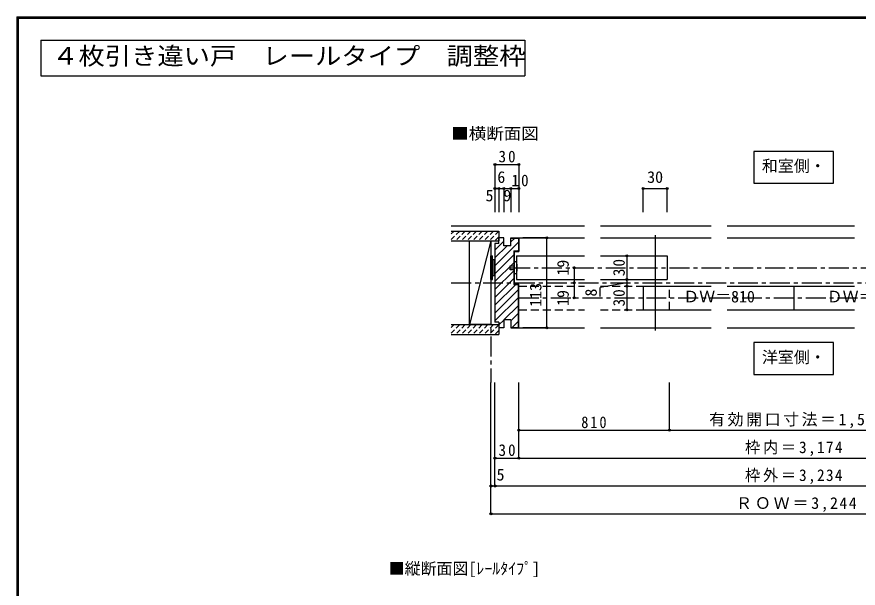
# Model space of a CAD drawing. Units: millimetres at full size, sheet at 1:5; some dimension numbers follow another scale. Extents: x -973 to 977, y -701 to 696.
# Drawn here: x -973 to 82, y -21 to 696 of the extents above; entities that cross this region are included whole.
import ezdxf
from ezdxf.enums import TextEntityAlignment as Align

# ---------------------------------------------------------------- set-up
doc = ezdxf.new("R2010")
doc.units = ezdxf.units.MM
doc.header["$LTSCALE"] = 5
doc.header["$PDMODE"] = 32
doc.header["$PDSIZE"] = 2.5
for name, pattern in [('CHAIN1', [8, 5, -1, 1, -1]), ('DASHED1', [1.8, 1.2, -0.6]), ('DASHED2', [3, 2, -1])]:
    doc.linetypes.add(name, pattern=pattern)
for name, color, linetype in [('0-0_補助線', 4, 'CHAIN1'), ('0-1_通り芯', 4, 'CHAIN1'), ('0-2_柱', 7, 'Continuous'), ('0-3_仕上', 2, 'Continuous'), ('0-4_枠', 3, 'Continuous'), ('0-6_扉', 6, 'Continuous'), ('0-7_金物', 7, 'Continuous'), ('0-A_文字', 7, 'Continuous'), ('0-B_寸法', 7, 'Continuous'), ('0-C_ﾊｯﾁ', 4, 'Continuous'), ('F-1_通り芯', 6, 'Continuous')]:
    doc.layers.add(name, color=color, linetype=linetype)
doc.styles.add('ＭＳ ゴシック', font='')
doc.styles.get('ＭＳ ゴシック').set_extended_font_data('MS Gothic')

msp = doc.modelspace()

# ---------------------------------------------------------------- linework, layer by layer
at = {"layer": '0-0_補助線'}
msp.add_line((-378.347, 414.494), (-378.347, 236.994), dxfattribs=at)
at = {"layer": '0-1_通り芯'}
for p, q in [((-354.347, 380.994), (357.667, 380.994)), ((-428.347, 361.994), (431.622, 361.994)), ((-343.347, 342.994), (346.667, 342.994))]:
    msp.add_line(p, q, dxfattribs=at)
at = {"layer": '0-2_柱'}
for p, q in [((-405.347, 414.494), (-378.347, 414.494)), ((-405.347, 309.494), (-405.347, 414.494)), ((-378.347, 414.494), (-405.347, 309.494)), ((-378.347, 414.494), (-378.347, 309.494)), ((-378.347, 309.494), (-405.347, 309.494))]:
    msp.add_line(p, q, dxfattribs=at)
at = {"layer": '0-3_仕上'}
for p, q in [((-428.347, 433.494), (-261.097, 433.494)), ((-241.097, 433.494), (-102.097, 433.494)), ((-82.097, 433.494), (77.901, 433.494)), ((-428.347, 426.994), (-368.347, 426.994)), ((-368.347, 426.994), (-368.347, 414.494)), ((-428.347, 414.494), (-368.347, 414.494)), ((-428.347, 309.494), (-368.347, 309.494)), ((-368.347, 309.494), (-368.347, 296.994)), ((-428.347, 296.994), (-368.347, 296.994))]:
    msp.add_line(p, q, dxfattribs=at)
at = {"layer": '0-4_枠'}
for p, q in [((-368.347, 411.494), (-368.347, 418.494)), ((-362.347, 418.494), (-368.347, 418.494)), ((-362.347, 408.494), (-362.347, 418.494)), ((-353.347, 408.494), (-353.347, 418.494)), ((-353.347, 418.494), (-343.347, 418.494)), ((-353.347, 417.994), (-343.847, 417.994)), ((-343.847, 417.994), (-343.847, 401.994)), ((-343.347, 418.494), (-343.347, 401.494)), ((-368.347, 411.494), (-373.347, 411.494)), ((-373.347, 411.494), (-373.347, 312.494)), ((-353.347, 408.494), (-362.347, 408.494)), ((-349.847, 401.994), (-343.847, 401.994)), ((-349.847, 401.994), (-349.847, 359.994)), ((-349.347, 401.494), (-343.347, 401.494)), ((-349.347, 401.494), (-349.347, 360.494)), ((-349.847, 359.994), (-343.847, 359.994)), ((-349.347, 360.494), (-343.347, 360.494)), ((-343.847, 305.994), (-343.847, 359.994)), ((-343.347, 305.494), (-343.347, 360.494)), ((-368.347, 312.494), (-373.347, 312.494)), ((-368.347, 312.494), (-368.347, 305.494)), ((-362.347, 315.494), (-362.347, 305.494)), ((-353.347, 315.494), (-362.347, 315.494)), ((-353.347, 315.494), (-353.347, 305.494)), ((-362.347, 305.494), (-368.347, 305.494)), ((-353.347, 305.994), (-343.847, 305.994)), ((-353.347, 305.494), (-343.347, 305.494))]:
    msp.add_line(p, q, dxfattribs=at)
at = {"layer": '0-4_枠', "color": 4}
for p, q in [((-349.347, 418.494), (-261.097, 418.494)), ((-241.097, 418.494), (-102.097, 418.494)), ((-82.097, 418.494), (77.901, 418.494)), ((-343.347, 305.494), (-261.097, 305.494)), ((-241.097, 305.494), (-102.097, 305.494)), ((-82.097, 305.494), (77.901, 305.494))]:
    msp.add_line(p, q, dxfattribs=at)
at = {"layer": '0-6_扉', "color": 3}
msp.add_line((-172.343, 421.994), (-172.343, 301.994), dxfattribs=at)
at = {"layer": '0-6_扉'}
for p, q in [((-346.347, 395.994), (-346.347, 365.994)), ((-346.347, 395.994), (-261.097, 395.994)), ((-241.097, 395.994), (-157.343, 395.994)), ((-157.343, 395.994), (-157.343, 365.994)), ((-346.347, 365.994), (-261.097, 365.994)), ((-241.097, 365.994), (-157.343, 365.994)), ((-187.343, 357.994), (-187.343, 327.994)), ((-187.343, 357.994), (-102.097, 357.994)), ((-82.097, 357.994), (1.66, 357.994)), ((1.66, 357.994), (1.66, 327.994)), ((1.66, 357.994), (77.901, 357.994)), ((-187.343, 327.994), (-102.097, 327.994)), ((-82.097, 327.994), (1.66, 327.994)), ((1.66, 327.994), (77.901, 327.994))]:
    msp.add_line(p, q, dxfattribs=at)
at = {"layer": '0-6_扉', "color": 2, "linetype": 'DASHED2'}
for p, q in [((-343.347, 327.994), (-343.347, 357.994)), ((-343.347, 357.994), (-261.097, 357.994)), ((-241.097, 357.994), (-154.343, 357.994)), ((-154.343, 327.994), (-154.343, 357.994)), ((-343.347, 327.994), (-261.097, 327.994)), ((-241.097, 327.994), (-154.343, 327.994))]:
    msp.add_line(p, q, dxfattribs=at)
at = {"layer": '0-7_金物'}
for p, q in [((-378.347, 396.062), (-376.347, 396.062)), ((-378.347, 366.062), (-378.347, 396.062)), ((-376.347, 366.062), (-376.347, 396.062)), ((-376.347, 391.062), (-374.347, 391.062)), ((-374.347, 371.062), (-374.347, 391.062)), ((-374.347, 390.062), (-373.34, 390.062)), ((-354.347, 378.494), (-354.347, 383.494)), ((-354.347, 383.494), (-349.347, 383.494)), ((-376.347, 371.062), (-374.347, 371.062)), ((-374.347, 372.062), (-373.34, 372.062)), ((-349.347, 378.494), (-354.347, 378.494)), ((-349.347, 373.494), (-346.347, 373.494)), ((-378.347, 366.062), (-376.347, 366.062))]:
    msp.add_line(p, q, dxfattribs=at)
msp.add_lwpolyline([(-346.347, 388.494), (-349.347, 388.494), (-349.347, 373.494)], dxfattribs=at)
msp.add_arc((-373.972, 380.994), 28.625, 344.81071, 15.18929, dxfattribs=at)
at = {"layer": '0-A_文字', "color": 3}
for p, q in [((-943.333, 666.667), (-943.333, 621.667)), ((-943.333, 666.667), (-335.714, 666.667)), ((-335.714, 666.667), (-335.714, 621.667)), ((-943.333, 621.667), (-335.714, 621.667))]:
    msp.add_line(p, q, dxfattribs=at)
at = {"layer": '0-A_文字'}
for p, q in [((-48.347, 526.994), (-48.347, 486.994)), ((51.653, 526.994), (-48.347, 526.994)), ((-48.347, 286.994), (-48.347, 246.994)), ((51.653, 286.994), (-48.347, 286.994)), ((51.653, 246.994), (51.653, 286.994)), ((-48.347, 246.994), (51.653, 246.994))]:
    msp.add_line(p, q, dxfattribs=at)
msp.add_lwpolyline([(-48.347, 486.994), (51.653, 486.994), (51.653, 526.994)], dxfattribs=at)
at = {"layer": '0-B_寸法', "color": 4}
for p, q in [((-373.347, 510.494), (-373.347, 450.494)), ((-373.347, 510.494), (-343.347, 510.494)), ((-343.347, 510.494), (-343.347, 450.494)), ((-373.347, 480.494), (-343.347, 480.494)), ((-368.347, 480.494), (-368.347, 450.494)), ((-362.347, 480.494), (-362.347, 450.494)), ((-353.347, 480.494), (-353.347, 450.494)), ((-187.343, 480.494), (-157.343, 480.494)), ((-187.343, 450.494), (-187.343, 480.494)), ((-157.343, 450.494), (-157.343, 480.494)), ((-308.164, 418.494), (-338.228, 418.494)), ((-308.164, 305.494), (-308.164, 417.494)), ((-207.749, 395.994), (-207.749, 365.994)), ((-273.85, 380.994), (-273.85, 361.994)), ((-273.85, 361.994), (-273.85, 342.994)), ((-207.749, 361.993), (-241.204, 355.946)), ((-207.749, 365.993), (-207.749, 327.993)), ((-241.204, 344.903), (-241.204, 355.946)), ((-308.164, 305.494), (-338.228, 305.494)), ((-378.347, 71.994), (-378.347, 236.994)), ((-373.347, 106.994), (-373.347, 236.994)), ((-343.347, 141.994), (-343.347, 236.994)), ((-154.343, 176.994), (-154.343, 236.994)), ((-343.347, 176.994), (-154.343, 176.994)), ((-154.343, 176.994), (157.664, 176.994)), ((-373.347, 141.994), (-343.347, 141.994)), ((-343.347, 141.994), (346.667, 141.994)), ((-373.347, 106.994), (-378.347, 106.994)), ((376.667, 106.994), (-373.347, 106.994)), ((-378.347, 71.994), (381.653, 71.994))]:
    msp.add_line(p, q, dxfattribs=at)
at = {"layer": '0-B_寸法'}
for p in [(-373.347, 510.494), (-343.347, 510.494), (-373.347, 480.494), (-368.347, 480.494), (-362.347, 480.494), (-353.347, 480.494), (-343.347, 480.494), (-187.343, 480.494), (-157.343, 480.494), (-308.164, 418.494), (-207.749, 395.994), (-273.85, 380.994), (-273.85, 361.994), (-207.749, 365.994), (-207.749, 365.993), (-207.749, 357.993), (-273.85, 342.994), (-207.749, 327.993), (-308.164, 305.494), (-343.347, 176.994), (-154.343, 176.994), (-373.347, 141.994), (-343.347, 141.994), (-378.347, 106.994), (-373.347, 106.994), (-378.347, 71.994)]:
    msp.add_point(p, dxfattribs=at)
at = {"layer": '0-C_ﾊｯﾁ', "linetype": 'DASHED1'}
for p, q in [((-424.698, 426.994), (-428.347, 423.344)), ((-417.626, 426.994), (-428.347, 416.273)), ((-410.555, 426.994), (-423.055, 414.494)), ((-403.484, 426.994), (-415.984, 414.494)), ((-396.413, 426.994), (-408.913, 414.494)), ((-389.342, 426.994), (-401.842, 414.494)), ((-382.271, 426.994), (-394.771, 414.494)), ((-375.2, 426.994), (-387.7, 414.494)), ((-368.347, 426.776), (-380.629, 414.494)), ((-368.347, 419.705), (-373.558, 414.494)), ((-424.698, 309.494), (-428.347, 305.844)), ((-417.626, 309.494), (-428.347, 298.773)), ((-410.555, 309.494), (-423.055, 296.994)), ((-403.484, 309.494), (-415.984, 296.994)), ((-396.413, 309.494), (-408.913, 296.994)), ((-389.342, 309.494), (-401.842, 296.994)), ((-382.271, 309.494), (-394.771, 296.994)), ((-375.2, 309.494), (-387.7, 296.994)), ((-368.347, 309.276), (-380.629, 296.994)), ((-368.347, 302.205), (-373.558, 296.994))]:
    msp.add_line(p, q, dxfattribs=at)
at = {"layer": '0-C_ﾊｯﾁ'}
for p, q in [((-373.347, 403.178), (-362.347, 414.178)), ((-373.347, 383.379), (-343.847, 412.879)), ((-368.347, 418.078), (-367.931, 418.494)), ((-353.347, 413.279), (-348.632, 417.994)), ((-373.347, 393.279), (-358.132, 408.494)), ((-344.833, 401.994), (-343.847, 402.98)), ((-373.347, 373.48), (-349.847, 396.98)), ((-373.347, 363.58), (-349.847, 387.08)), ((-373.347, 353.681), (-349.847, 377.181)), ((-373.347, 343.781), (-349.847, 367.281)), ((-373.347, 333.882), (-347.235, 359.994)), ((-373.347, 323.982), (-343.847, 353.482)), ((-373.347, 314.083), (-343.847, 343.583)), ((-362.036, 315.494), (-343.847, 333.683)), ((-353.347, 314.284), (-343.847, 323.784)), ((-368.347, 309.183), (-362.347, 315.183)), ((-351.737, 305.994), (-343.847, 313.884))]:
    msp.add_line(p, q, dxfattribs=at)
at = {"layer": 'F-1_通り芯'}
for p, q in [((-973.347, 695.833), (-973.347, -700.833)), ((-973.347, 695.833), (976.653, 695.833)), ((-973.347, 695), (976.653, 695)), ((-973.347, 694.167), (976.653, 694.167)), ((-972.514, 695.833), (-972.514, -700.833)), ((-971.68, 695.833), (-971.68, -700.833))]:
    msp.add_line(p, q, dxfattribs=at)

# ---------------------------------------------------------------- texts
at = {"layer": '0-A_文字', "color": 3, "style": 'ＭＳ ゴシック', "width": 1.1}
msp.add_text('４枚引き違い戸\u3000レールタイプ\u3000調整枠', height=21.99, dxfattribs=at).set_placement((-928.958, 629.167), align=Align.BOTTOM_LEFT)
at = {"layer": '0-A_文字', "style": 'ＭＳ ゴシック', "width": 1.1}
msp.add_text('■横断面図', height=14.66, dxfattribs=at).set_placement((-428.347, 537.626), align=Align.BOTTOM_LEFT)
at = {"layer": '0-A_文字', "style": 'ＭＳ ゴシック'}
for s, p in [('和室側・', (-38.347, 496.994)), ('洋室側・', (-38.347, 256.994)), ('■縦断面図[ﾚｰﾙﾀｲﾌﾟ]', (-506.709, -8.322))]:
    msp.add_text(s, height=14.66, dxfattribs=at).set_placement(p, align=Align.BOTTOM_LEFT)
at = {"layer": '0-B_寸法', "style": 'ＭＳ ゴシック'}
for s, p in [('6', (-370.347, 482.994)), ('30', (-182.343, 482.994)), ('5', (-385.23, 459.875)), ('9', (-362.847, 459.875)), ('ＤＷ＝810', (-137.097, 332.994)), ('ＤＷ＝810', (42.901, 332.994)), ('5', (-371.347, 109.494))]:
    msp.add_text(s, height=14.66, dxfattribs=at).set_placement(p, align=Align.BOTTOM_LEFT)
for s, p in [('19', (-276.35, 370.994)), ('113', (-310.664, 331.877)), ('19', (-276.35, 332.994)), ('8', (-241.204, 344.735))]:
    msp.add_text(s, height=14.66, rotation=90, dxfattribs=at).set_placement(p, align=Align.BOTTOM_LEFT)
at = {"layer": '0-B_寸法', "char_height": 14.66, "attachment_point": 7, "style": 'ＭＳ ゴシック'}
for s, insert in [('\\T1.27;\\W0.95;30', (-368.972, 512.994)), ('\\T1.27;\\W0.95;10', (-352.612, 482.994)), ('\\T1.27;\\W0.9;810', (-265.095, 179.494)), ('\\T1.16;有効開口寸法＝1,554', (-104.59, 179.494)), ('\\T1.27;\\W0.95;30', (-368.972, 144.494)), ('\\T1.19;\\W0.95;枠内＝3,174', (-59.597, 144.494)), ('\\T1.19;\\W0.95;枠外＝3,234', (-59.597, 109.494)), ('\\T1.18;ＲＯＷ＝3,244', (-70.847, 74.494))]:
    msp.add_mtext(s, dxfattribs=dict(at, insert=insert))
at = {"layer": '0-B_寸法', "char_height": 14.66, "attachment_point": 7, "rotation": 90, "style": 'ＭＳ ゴシック'}
for insert in [(-210.249, 370.369), (-210.249, 332.368)]:
    msp.add_mtext('\\T1.27;\\W0.95;30', dxfattribs=dict(at, insert=insert))

doc.saveas('drawing.dxf')
